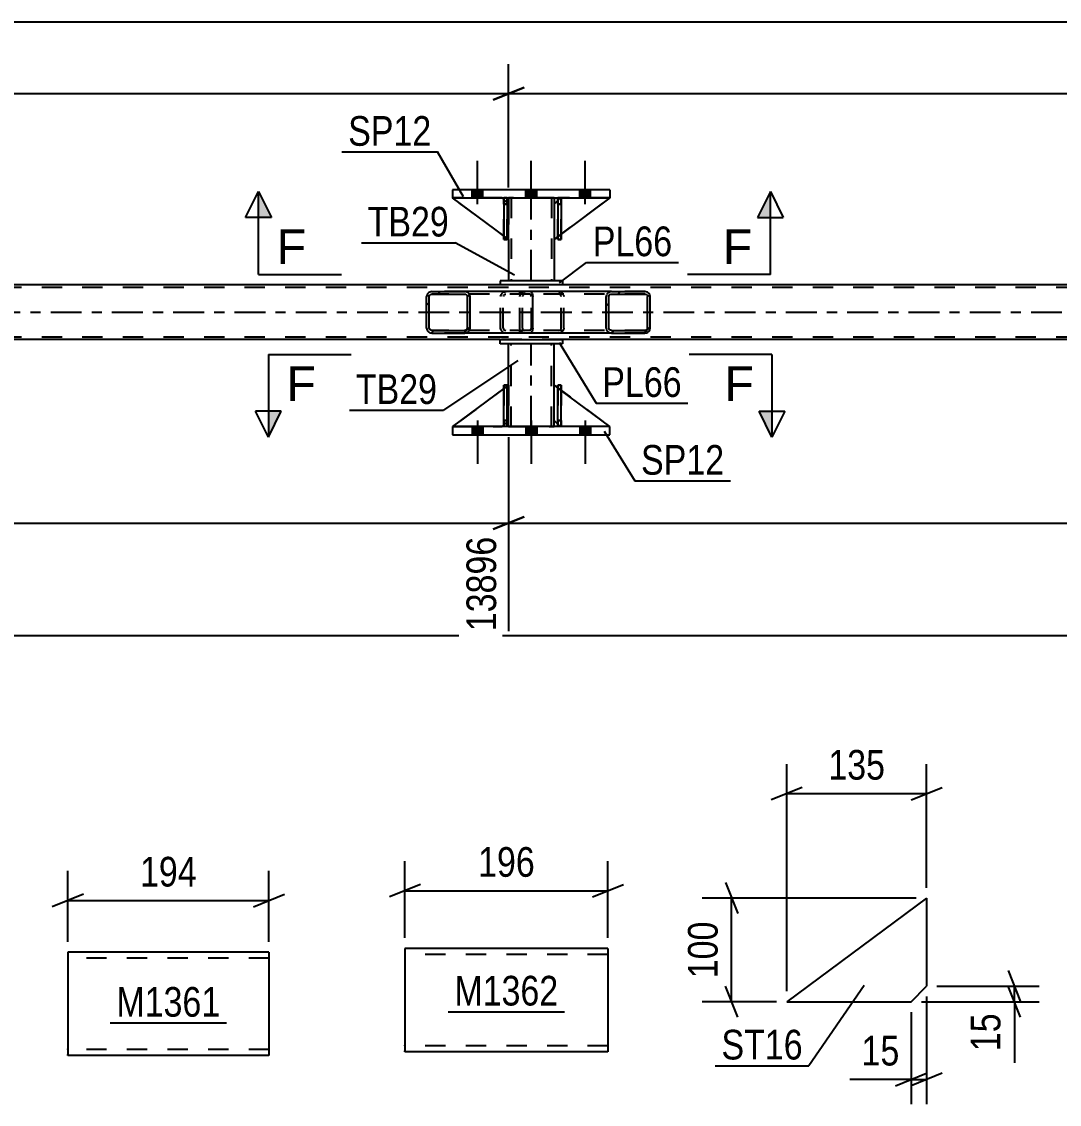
# Model space of a CAD drawing. Header units: millimetres. Extents: x 0 to 841, y 0 to 594.
# Drawn here: x 536.1 to 636.3, y 161.6 to 266.1 of the extents above; entities that cross this region are included whole.
import ezdxf

# ---------------------------------------------------------------- set-up
doc = ezdxf.new("R2010")
doc.units = ezdxf.units.MM
doc.linetypes.add('DXK_LINE_DOT2', pattern=[3.9198, 1.9599, -1.9599])
doc.linetypes.add('DXK_LINE_DOT3', pattern=[5.9187, 2.979, -0.9799, 0.9799, -0.9799])
doc.styles.add('Arial', font='ARIAL.TTF', dxfattribs={"height": 0.2})
doc.styles.add('Arial Narrow', font='ARIALN.TTF', dxfattribs={"height": 0.2})

# ---------------------------------------------------------------- blocks, each defined once
blk = doc.blocks.new('Part-247305129-4667 - 4580')
at = {"linetype": 'Continuous'}
h = blk.add_hatch(dxfattribs=at)
h.set_pattern_fill('', scale=0.7, style=0, pattern_type=0)
h.set_pattern_definition([(45, (579.3417, 239.732), (-1.57154, 1.57154), [])])
h.paths.add_polyline_path([(579.38, 239.55), (579.34, 239.73), (579.23, 239.89), (579.07, 239.99), (578.88, 240.03), (575.69, 240.03), (575.5, 239.99), (575.34, 239.89), (575.23, 239.73), (575.19, 239.55), (575.19, 236.51), (575.23, 236.32), (575.34, 236.17), (575.5, 236.06), (575.69, 236.03), (578.88, 236.03), (579.07, 236.06), (579.23, 236.17), (579.34, 236.32), (579.38, 236.51)])
h.paths.add_polyline_path([(579.11, 236.42), (579.05, 236.34), (578.97, 236.29), (578.88, 236.27), (575.69, 236.27), (575.6, 236.29), (575.52, 236.34), (575.46, 236.42), (575.44, 236.51), (575.44, 239.55), (575.46, 239.64), (575.52, 239.72), (575.6, 239.77), (575.69, 239.79), (578.88, 239.79), (578.97, 239.77), (579.05, 239.72), (579.11, 239.64), (579.13, 239.55), (579.13, 236.51)])
at = {"color": 2, "linetype": 'Continuous'}
for p, q in [((575.23, 239.73), (575.19, 239.55)), ((575.19, 236.51), (575.19, 239.55)), ((575.44, 239.55), (575.46, 239.64)), ((575.44, 236.51), (575.44, 239.55)), ((575.46, 239.64), (575.52, 239.72)), ((575.69, 240.03), (575.5, 239.99)), ((575.52, 239.72), (575.6, 239.77)), ((575.6, 239.77), (575.69, 239.79)), ((575.69, 240.03), (578.88, 240.03)), ((575.69, 239.79), (578.88, 239.79)), ((585.18, 240.03), (578.88, 240.03)), ((579.07, 239.99), (578.88, 240.03)), ((578.88, 239.79), (578.97, 239.77)), ((578.97, 239.77), (579.05, 239.72)), ((579.05, 239.72), (579.11, 239.64)), ((579.11, 239.64), (579.13, 239.55)), ((579.13, 236.51), (579.13, 239.55)), ((579.38, 239.55), (579.34, 239.73)), ((579.38, 236.51), (579.38, 239.55)), ((585.18, 240.03), (585.28, 239.99)), ((585.28, 239.99), (585.37, 239.89)), ((585.37, 239.89), (585.43, 239.73)), ((585.43, 239.73), (585.45, 239.55)), ((585.45, 236.51), (585.45, 239.55)), ((575.19, 236.51), (575.23, 236.32)), ((575.46, 236.42), (575.44, 236.51)), ((575.52, 236.34), (575.46, 236.42)), ((575.6, 236.29), (575.52, 236.34)), ((575.69, 236.27), (575.6, 236.29)), ((575.69, 236.27), (578.88, 236.27)), ((578.97, 236.29), (578.88, 236.27)), ((579.05, 236.34), (578.97, 236.29)), ((579.11, 236.42), (579.05, 236.34)), ((579.13, 236.51), (579.11, 236.42)), ((579.34, 236.32), (579.38, 236.51)), ((585.43, 236.32), (585.37, 236.17)), ((585.45, 236.51), (585.43, 236.32)), ((575.5, 236.06), (575.69, 236.03)), ((575.69, 236.03), (578.88, 236.03)), ((578.88, 236.03), (579.07, 236.06)), ((585.18, 236.03), (578.88, 236.03)), ((585.28, 236.06), (585.18, 236.03)), ((585.37, 236.17), (585.28, 236.06))]:
    blk.add_line(p, q, dxfattribs=at)
at = {"color": 7, "linetype": 'DXK_LINE_DOT2'}
for p, q in [((578.88, 240.03), (575.69, 240.03)), ((585.18, 239.79), (575.69, 239.79)), ((582.34, 239.55), (582.38, 239.73)), ((582.34, 236.51), (582.34, 239.55)), ((582.61, 239.64), (582.59, 239.55)), ((582.59, 236.51), (582.59, 239.55)), ((582.67, 239.72), (582.61, 239.64)), ((582.65, 239.99), (582.84, 240.03)), ((582.67, 239.72), (582.69, 239.73)), ((582.69, 239.73), (582.75, 239.77)), ((582.75, 239.77), (582.84, 239.79)), ((584.19, 239.79), (584.19, 240.03)), ((585.23, 239.77), (585.18, 239.79)), ((585.27, 239.72), (585.23, 239.77)), ((585.3, 239.64), (585.27, 239.72)), ((585.31, 239.55), (585.3, 239.64)), ((585.31, 236.51), (585.31, 239.55)), ((585.18, 236.27), (575.69, 236.27)), ((582.38, 236.32), (582.34, 236.51)), ((582.59, 236.51), (582.61, 236.42)), ((582.61, 236.42), (582.67, 236.34)), ((582.67, 236.34), (582.75, 236.29)), ((582.75, 236.29), (582.84, 236.27)), ((584.19, 236.03), (584.19, 236.27)), ((585.18, 236.27), (585.23, 236.29)), ((585.23, 236.29), (585.27, 236.34)), ((585.27, 236.34), (585.3, 236.42)), ((585.3, 236.42), (585.31, 236.51)), ((578.88, 236.03), (575.69, 236.03)), ((582.84, 236.03), (582.65, 236.06))]:
    blk.add_line(p, q, dxfattribs=at)
at = {"color": 2, "linetype": 'Continuous'}
for centre, start, end in [((575.68, 239.53), 111.1941, 156.1506), ((578.89, 239.53), 23.8494, 68.8059), ((575.68, 236.52), 203.8494, 248.8059), ((578.89, 236.52), 291.1941, 336.1506)]:
    blk.add_arc(centre, 0.492, start, end, dxfattribs=at)
at = {"color": 7, "linetype": 'DXK_LINE_DOT2'}
for centre, start, end in [((582.83, 239.53), 111.1941, 156.1506), ((582.83, 236.52), 203.8494, 248.8059)]:
    blk.add_arc(centre, 0.492, start, end, dxfattribs=at)
blk = doc.blocks.new('Part-247305129-4668 - 4580')
at = {"linetype": 'Continuous'}
h = blk.add_hatch(dxfattribs=at)
h.set_pattern_fill('', scale=0.7, style=0, pattern_type=0)
h.set_pattern_definition([(45, (596.7524, 239.732), (-1.57154, 1.57154), [])])
h.paths.add_polyline_path([(596.79, 239.55), (596.75, 239.73), (596.64, 239.89), (596.48, 239.99), (596.28, 240.03), (593.05, 240.03), (592.85, 239.99), (592.68, 239.89), (592.57, 239.73), (592.53, 239.55), (592.53, 236.51), (592.57, 236.32), (592.68, 236.17), (592.85, 236.06), (593.05, 236.03), (596.28, 236.03), (596.48, 236.06), (596.64, 236.17), (596.75, 236.32), (596.79, 236.51)])
h.paths.add_polyline_path([(596.52, 236.42), (596.46, 236.34), (596.38, 236.29), (596.28, 236.27), (593.05, 236.27), (592.95, 236.29), (592.86, 236.34), (592.81, 236.42), (592.79, 236.51), (592.79, 239.55), (592.81, 239.64), (592.86, 239.72), (592.95, 239.77), (593.05, 239.79), (596.28, 239.79), (596.38, 239.77), (596.46, 239.72), (596.52, 239.64), (596.54, 239.55), (596.54, 236.51)])
at = {"color": 7, "linetype": 'DXK_LINE_DOT2'}
for p, q in [((584.19, 239.55), (584.22, 239.73)), ((584.19, 236.51), (584.19, 239.55)), ((584.46, 239.64), (584.44, 239.55)), ((584.44, 236.51), (584.44, 239.55)), ((584.52, 239.72), (584.46, 239.64)), ((584.5, 239.99), (584.7, 240.03)), ((584.6, 239.77), (584.52, 239.72)), ((584.7, 239.79), (584.6, 239.77)), ((585.18, 240.03), (584.7, 240.03)), ((596.28, 239.79), (584.7, 239.79)), ((587.93, 240.03), (588.13, 239.99)), ((588.03, 239.77), (587.93, 239.79)), ((588.11, 239.72), (588.03, 239.77)), ((588.17, 239.64), (588.11, 239.72)), ((588.19, 239.55), (588.17, 239.64)), ((588.19, 236.51), (588.19, 239.55)), ((588.4, 239.73), (588.44, 239.55)), ((588.44, 236.51), (588.44, 239.55)), ((596.28, 240.03), (593.05, 240.03)), ((584.22, 236.32), (584.19, 236.51)), ((584.44, 236.51), (584.46, 236.42)), ((584.46, 236.42), (584.52, 236.34)), ((584.52, 236.34), (584.6, 236.29)), ((584.6, 236.29), (584.7, 236.27)), ((596.28, 236.27), (584.7, 236.27)), ((587.93, 236.27), (588.03, 236.29)), ((588.03, 236.29), (588.11, 236.34)), ((588.11, 236.34), (588.17, 236.42)), ((588.17, 236.42), (588.19, 236.51)), ((588.44, 236.51), (588.4, 236.32)), ((584.7, 236.03), (584.5, 236.06)), ((585.18, 236.03), (584.7, 236.03)), ((588.13, 236.06), (587.93, 236.03)), ((596.28, 236.03), (593.05, 236.03))]:
    blk.add_line(p, q, dxfattribs=at)
at = {"color": 2, "linetype": 'Continuous'}
for p, q in [((593.05, 240.03), (585.18, 240.03)), ((592.57, 239.73), (592.53, 239.55)), ((592.53, 236.51), (592.53, 239.55)), ((592.79, 239.55), (592.81, 239.64)), ((592.79, 236.51), (592.79, 239.55)), ((592.81, 239.64), (592.86, 239.72)), ((593.05, 240.03), (592.85, 239.99)), ((592.86, 239.72), (592.95, 239.77)), ((592.95, 239.77), (593.05, 239.79)), ((593.05, 240.03), (596.28, 240.03)), ((593.05, 239.79), (596.28, 239.79)), ((596.48, 239.99), (596.28, 240.03)), ((596.28, 239.79), (596.38, 239.77)), ((596.38, 239.77), (596.46, 239.72)), ((596.46, 239.72), (596.52, 239.64)), ((596.52, 239.64), (596.54, 239.55)), ((596.54, 236.51), (596.54, 239.55)), ((596.79, 239.55), (596.75, 239.73)), ((596.79, 236.51), (596.79, 239.55)), ((592.53, 236.51), (592.57, 236.32)), ((592.81, 236.42), (592.79, 236.51)), ((592.86, 236.34), (592.81, 236.42)), ((592.95, 236.29), (592.86, 236.34)), ((593.05, 236.27), (592.95, 236.29)), ((593.05, 236.27), (596.28, 236.27)), ((596.38, 236.29), (596.28, 236.27)), ((596.46, 236.34), (596.38, 236.29)), ((596.52, 236.42), (596.46, 236.34)), ((596.54, 236.51), (596.52, 236.42)), ((596.75, 236.32), (596.79, 236.51)), ((593.05, 236.03), (585.18, 236.03)), ((592.85, 236.06), (593.05, 236.03)), ((593.05, 236.03), (596.28, 236.03)), ((596.28, 236.03), (596.48, 236.06))]:
    blk.add_line(p, q, dxfattribs=at)
at = {"color": 7, "linetype": 'DXK_LINE_DOT2'}
for centre, start, end in [((584.68, 239.53), 110.7583, 155.68), ((587.95, 239.53), 24.32, 69.2417), ((584.68, 236.53), 204.32, 249.2417), ((587.95, 236.53), 290.7583, 335.68)]:
    blk.add_arc(centre, 0.496, start, end, dxfattribs=at)
at = {"color": 2, "linetype": 'Continuous'}
for centre, start, end in [((593.03, 239.53), 110.7583, 155.68), ((596.3, 239.53), 24.32, 69.2417), ((593.03, 236.53), 204.32, 249.2417), ((596.3, 236.53), 290.7583, 335.68)]:
    blk.add_arc(centre, 0.496, start, end, dxfattribs=at)
blk = doc.blocks.new('Part-247305129-4730 - 4580')
at = {"color": 7, "linetype": 'DXK_LINE_DOT2'}
for p, q in [((583.1, 230.99), (577.7, 226.99)), ((583.1, 227.59), (583.1, 230.99)), ((583.1, 230.99), (583.1, 227.59)), ((577.7, 226.99), (582.5, 226.99)), ((582.5, 226.99), (583.1, 227.59)), ((583.1, 227.59), (582.5, 226.99)), ((583.1, 227.59), (583.1, 227.59))]:
    blk.add_line(p, q, dxfattribs=at)
blk = doc.blocks.new('Part-247305129-4731 - 4580')
at = {"color": 2, "linetype": 'Continuous'}
for p, q in [((587.85, 226.99), (587.85, 230.99)), ((587.85, 230.99), (588.17, 230.99)), ((588.17, 226.99), (588.17, 230.99)), ((587.85, 226.99), (587.85, 226.99)), ((588.17, 226.99), (587.85, 226.99))]:
    blk.add_line(p, q, dxfattribs=at)
at = {"color": 7, "linetype": 'DXK_LINE_DOT2'}
for p, q in [((587.85, 230.99), (587.85, 227.59)), ((588.17, 227.59), (588.17, 230.99)), ((587.85, 227.59), (587.85, 226.99)), ((587.85, 227.59), (588.17, 227.59)), ((588.17, 226.99), (588.17, 227.59)), ((588.17, 226.99), (588.17, 226.99))]:
    blk.add_line(p, q, dxfattribs=at)
blk = doc.blocks.new('Part-247305129-4732 - 4580')
at = {"color": 2, "linetype": 'Continuous'}
for p, q in [((582.65, 226.99), (582.66, 230.99)), ((582.66, 230.99), (582.98, 230.99)), ((582.97, 226.99), (582.98, 230.99)), ((582.66, 226.99), (582.65, 226.99)), ((582.98, 226.99), (582.65, 226.99))]:
    blk.add_line(p, q, dxfattribs=at)
at = {"color": 7, "linetype": 'DXK_LINE_DOT2'}
for p, q in [((582.66, 230.99), (582.66, 227.59)), ((582.98, 227.59), (582.98, 230.99)), ((582.66, 227.59), (582.66, 226.99)), ((582.66, 227.59), (582.98, 227.59)), ((582.97, 226.99), (582.98, 226.99)), ((582.98, 226.99), (582.98, 227.59))]:
    blk.add_line(p, q, dxfattribs=at)
blk = doc.blocks.new('Part-247305129-4733 - 4580')
at = {"color": 7, "linetype": 'DXK_LINE_DOT2'}
for p, q in [((588.17, 230.99), (587.85, 230.99)), ((587.85, 227.59), (587.85, 230.99)), ((587.85, 226.99), (587.85, 230.99)), ((588.17, 230.99), (588.17, 227.59)), ((588.17, 226.99), (588.17, 230.99)), ((588.17, 227.59), (587.85, 227.59)), ((587.85, 226.99), (587.85, 227.59)), ((588.17, 226.99), (587.85, 226.99)), ((588.17, 227.59), (588.17, 226.99)), ((588.17, 226.99), (588.17, 226.99))]:
    blk.add_line(p, q, dxfattribs=at)
blk = doc.blocks.new('Part-247305129-4734 - 4580')
at = {"color": 7, "linetype": 'DXK_LINE_DOT2'}
for p, q in [((582.97, 230.99), (582.65, 230.99)), ((582.65, 227.59), (582.65, 230.99)), ((582.65, 226.99), (582.65, 230.99)), ((582.97, 230.99), (582.97, 227.59)), ((582.97, 226.99), (582.97, 230.99)), ((582.97, 227.59), (582.65, 227.59)), ((582.65, 226.99), (582.65, 227.59)), ((582.97, 226.99), (582.65, 226.99)), ((582.97, 227.59), (582.97, 226.99)), ((582.97, 226.99), (582.97, 226.99))]:
    blk.add_line(p, q, dxfattribs=at)
blk = doc.blocks.new('Part-247305129-4737 - 4580')
at = {"color": 2, "linetype": 'Continuous'}
for p, q in [((587.85, 248.82), (587.5, 248.47)), ((592.9, 249.07), (588.17, 245.57)), ((587.5, 248.47), (587.5, 245.07)), ((587.85, 245.33), (587.5, 245.07))]:
    blk.add_line(p, q, dxfattribs=at)
at = {"color": 7, "linetype": 'DXK_LINE_DOT2'}
for p, q in [((588.1, 249.07), (587.85, 248.82)), ((592.9, 249.07), (588.1, 249.07)), ((588.17, 245.57), (587.85, 245.33))]:
    blk.add_line(p, q, dxfattribs=at)
blk = doc.blocks.new('Part-247305129-4738 - 4580')
at = {"color": 2, "linetype": 'Continuous'}
for p, q in [((582.3, 240.67), (332.89, 240.67)), ((723.6, 240.67), (588.3, 240.67)), ((582.3, 235.39), (332.89, 235.39)), ((723.6, 235.39), (588.3, 235.39))]:
    blk.add_line(p, q, dxfattribs=at)
at = {"color": 7, "linetype": 'DXK_LINE_DOT2'}
for p, q in [((588.3, 240.67), (582.3, 240.67)), ((728.12, 240.43), (65.38, 240.43)), ((728.12, 235.63), (65.38, 235.63)), ((588.3, 235.39), (582.3, 235.39))]:
    blk.add_line(p, q, dxfattribs=at)
at = {"color": 7, "linetype": 'DXK_LINE_DOT3'}
blk.add_line((65.38, 238.03), (727.78, 238.03), dxfattribs=at)
blk = doc.blocks.new('Part-247305129-4740 - 4580')
at = {"color": 7, "linetype": 'DXK_LINE_DOT2'}
for p, q in [((582.65, 248.47), (582.65, 249.07)), ((582.65, 249.07), (582.65, 249.07)), ((582.65, 249.07), (582.65, 245.07)), ((582.97, 249.07), (582.65, 249.07)), ((582.97, 248.47), (582.97, 249.07)), ((582.97, 245.07), (582.97, 249.07)), ((582.65, 245.07), (582.65, 248.47)), ((582.65, 248.47), (582.97, 248.47)), ((582.97, 248.47), (582.97, 245.07)), ((582.65, 245.07), (582.97, 245.07))]:
    blk.add_line(p, q, dxfattribs=at)
blk = doc.blocks.new('Part-247305129-4745 - 4580')
at = {"color": 2, "linetype": 'Continuous'}
for p, q in [((583.1, 230.99), (583.1, 234.99)), ((587.5, 230.99), (587.5, 234.99)), ((583.1, 226.99), (583.1, 227.59)), ((587.5, 226.99), (587.5, 227.59))]:
    blk.add_line(p, q, dxfattribs=at)
at = {"color": 7, "linetype": 'DXK_LINE_DOT2'}
for p, q in [((587.5, 234.99), (583.1, 234.99)), ((583.34, 226.99), (583.34, 234.99)), ((587.26, 226.99), (587.26, 234.99)), ((583.1, 227.59), (583.1, 230.99)), ((587.5, 227.59), (587.5, 230.99)), ((583.1, 226.99), (587.5, 226.99))]:
    blk.add_line(p, q, dxfattribs=at)
at = {"color": 7, "linetype": 'DXK_LINE_DOT3'}
blk.add_line((585.3, 226.99), (585.3, 234.99), dxfattribs=at)
blk = doc.blocks.new('Part-247305129-4750 - 4580')
at = {"color": 2, "linetype": 'Continuous'}
for p, q in [((582.3, 235.39), (588.3, 235.39)), ((582.3, 234.99), (582.3, 235.39)), ((588.3, 235.39), (588.3, 234.99)), ((588.3, 234.99), (582.3, 234.99))]:
    blk.add_line(p, q, dxfattribs=at)
blk = doc.blocks.new('Part-247305129-4755 - 4580')
at = {"color": 2, "linetype": 'Continuous'}
for p, q in [((588.3, 241.07), (582.3, 241.07)), ((582.3, 241.07), (582.3, 240.67)), ((588.3, 240.67), (582.3, 240.67)), ((588.3, 241.07), (588.3, 240.67))]:
    blk.add_line(p, q, dxfattribs=at)
blk = doc.blocks.new('Part-247305129-4760 - 4580')
at = {"color": 2, "linetype": 'Continuous'}
for p, q in [((583.1, 249.07), (583.1, 248.47)), ((587.5, 249.07), (587.5, 248.47)), ((583.1, 245.07), (583.1, 241.07)), ((587.5, 245.07), (587.5, 241.07))]:
    blk.add_line(p, q, dxfattribs=at)
at = {"color": 7, "linetype": 'DXK_LINE_DOT2'}
for p, q in [((587.5, 249.07), (583.1, 249.07)), ((583.34, 249.07), (583.34, 241.07)), ((587.26, 249.07), (587.26, 241.07)), ((583.1, 248.47), (583.1, 245.07)), ((587.5, 248.47), (587.5, 245.07)), ((587.5, 241.07), (583.1, 241.07))]:
    blk.add_line(p, q, dxfattribs=at)
at = {"color": 7, "linetype": 'DXK_LINE_DOT3'}
blk.add_line((585.3, 241.07), (585.3, 249.07), dxfattribs=at)
blk = doc.blocks.new('Part-247305129-4768 - 4580')
at = {"color": 7, "linetype": 'DXK_LINE_DOT2'}
for p, q in [((588.1, 249.07), (587.5, 248.47)), ((587.5, 245.07), (592.9, 249.07)), ((592.9, 249.07), (588.1, 249.07)), ((587.5, 248.47), (587.5, 245.07))]:
    blk.add_line(p, q, dxfattribs=at)
blk = doc.blocks.new('Part-247305129-4771 - 4580')
at = {"color": 2, "linetype": 'Continuous'}
for p, q in [((582.66, 245.4), (577.7, 249.07)), ((582.65, 248.91), (582.5, 249.07)), ((583.1, 248.47), (582.97, 248.59)), ((583.1, 248.47), (583.1, 248.47)), ((583.1, 245.07), (583.1, 248.47)), ((582.98, 245.16), (583.1, 245.07)), ((583.1, 245.07), (583.1, 245.07))]:
    blk.add_line(p, q, dxfattribs=at)
at = {"color": 7, "linetype": 'DXK_LINE_DOT2'}
for p, q in [((582.5, 249.07), (577.7, 249.07)), ((582.5, 249.07), (583.1, 248.47)), ((582.97, 248.59), (582.65, 248.91)), ((583.1, 248.47), (583.1, 245.07)), ((582.98, 245.16), (582.66, 245.4))]:
    blk.add_line(p, q, dxfattribs=at)
blk = doc.blocks.new('Part-247305129-4774 - 4580')
at = {"color": 7, "linetype": 'DXK_LINE_DOT2'}
for p, q in [((583.1, 245.07), (577.7, 249.07)), ((577.7, 249.07), (582.5, 249.07)), ((582.5, 249.07), (583.1, 248.47)), ((583.1, 248.47), (582.5, 249.07)), ((583.1, 248.47), (583.1, 245.07)), ((583.1, 248.47), (583.1, 248.47)), ((583.1, 248.47), (583.1, 245.07))]:
    blk.add_line(p, q, dxfattribs=at)
blk = doc.blocks.new('Part-247305129-4775 - 4580')
at = {"color": 2, "linetype": 'Continuous'}
for p, q in [((588.17, 249.07), (587.85, 249.07)), ((587.85, 249.07), (587.85, 245.07)), ((588.17, 249.07), (588.17, 249.07)), ((588.17, 249.07), (588.17, 245.07)), ((588.17, 245.07), (587.85, 245.07))]:
    blk.add_line(p, q, dxfattribs=at)
at = {"color": 7, "linetype": 'DXK_LINE_DOT2'}
for p, q in [((587.85, 248.47), (587.85, 249.07)), ((588.17, 248.47), (588.17, 249.07)), ((588.17, 249.07), (588.17, 249.07)), ((588.17, 248.47), (587.85, 248.47)), ((587.85, 248.47), (587.85, 245.07)), ((588.17, 245.07), (588.17, 248.47))]:
    blk.add_line(p, q, dxfattribs=at)
blk = doc.blocks.new('Part-247305129-4776 - 4580')
at = {"color": 2, "linetype": 'Continuous'}
for p, q in [((582.97, 249.07), (582.65, 249.07)), ((582.65, 249.07), (582.66, 245.07)), ((582.98, 249.07), (582.97, 249.07)), ((582.97, 249.07), (582.98, 245.07)), ((582.98, 245.07), (582.66, 245.07))]:
    blk.add_line(p, q, dxfattribs=at)
at = {"color": 7, "linetype": 'DXK_LINE_DOT2'}
for p, q in [((582.66, 248.47), (582.66, 249.07)), ((582.98, 249.07), (582.97, 249.07)), ((582.98, 248.47), (582.98, 249.07)), ((582.98, 248.47), (582.66, 248.47)), ((582.66, 248.47), (582.66, 245.07)), ((582.98, 245.07), (582.98, 248.47))]:
    blk.add_line(p, q, dxfattribs=at)
blk = doc.blocks.new('Part-247305129-4777 - 4580')
at = {"color": 7, "linetype": 'DXK_LINE_DOT2'}
for p, q in [((587.85, 248.47), (587.85, 249.07)), ((587.85, 249.07), (587.85, 249.07)), ((587.85, 249.07), (587.85, 245.07)), ((588.17, 249.07), (587.85, 249.07)), ((588.17, 248.47), (588.17, 249.07)), ((588.17, 245.07), (588.17, 249.07)), ((587.85, 245.07), (587.85, 248.47)), ((587.85, 248.47), (588.17, 248.47)), ((588.17, 248.47), (588.17, 245.07)), ((587.85, 245.07), (588.17, 245.07))]:
    blk.add_line(p, q, dxfattribs=at)
blk = doc.blocks.new('Part-247305129-4783 - 4580')
at = {"color": 2, "linetype": 'Continuous'}
for p, q in [((592.9, 249.87), (577.7, 249.87)), ((577.7, 249.87), (577.7, 249.07)), ((592.9, 249.87), (592.9, 249.07)), ((577.7, 249.07), (592.9, 249.07))]:
    blk.add_line(p, q, dxfattribs=at)
blk = doc.blocks.new('Part-247305129-4788 - 4580')
at = {"color": 2, "linetype": 'Continuous'}
for p, q in [((592.9, 226.99), (577.7, 226.99)), ((577.7, 226.99), (577.7, 226.19)), ((592.9, 226.19), (592.9, 226.99)), ((577.7, 226.19), (592.9, 226.19))]:
    blk.add_line(p, q, dxfattribs=at)
blk = doc.blocks.new('Part-247305129-4791 - 4580')
at = {"color": 2, "linetype": 'Continuous'}
for p, q in [((587.5, 227.59), (587.5, 230.99)), ((587.85, 230.73), (587.5, 230.99)), ((592.9, 226.99), (588.17, 230.49)), ((587.85, 227.23), (587.5, 227.59))]:
    blk.add_line(p, q, dxfattribs=at)
at = {"color": 7, "linetype": 'DXK_LINE_DOT2'}
for p, q in [((588.17, 230.49), (587.85, 230.73)), ((588.1, 226.99), (587.85, 227.23)), ((592.9, 226.99), (588.1, 226.99)), ((592.9, 226.99), (592.9, 226.99)), ((592.9, 226.99), (592.9, 226.99))]:
    blk.add_line(p, q, dxfattribs=at)
blk = doc.blocks.new('Part-247305129-4794 - 4580')
at = {"color": 7, "linetype": 'DXK_LINE_DOT2'}
for p, q in [((587.5, 227.59), (587.5, 230.99)), ((587.5, 230.99), (592.9, 226.99)), ((588.1, 226.99), (587.5, 227.59)), ((592.9, 226.99), (588.1, 226.99))]:
    blk.add_line(p, q, dxfattribs=at)
blk = doc.blocks.new('Part-247305129-4797 - 4580')
at = {"color": 2, "linetype": 'Continuous'}
for p, q in [((582.66, 230.66), (577.7, 226.99)), ((583.1, 230.99), (582.98, 230.89)), ((583.1, 227.59), (583.1, 230.99)), ((582.65, 227.14), (582.5, 226.99)), ((583.1, 227.59), (582.97, 227.46)), ((583.1, 227.59), (583.1, 227.59))]:
    blk.add_line(p, q, dxfattribs=at)
at = {"color": 7, "linetype": 'DXK_LINE_DOT2'}
for p, q in [((582.98, 230.89), (582.66, 230.66)), ((583.1, 227.59), (583.1, 230.99)), ((577.7, 226.99), (582.5, 226.99)), ((583.1, 227.59), (582.5, 226.99)), ((582.97, 227.46), (582.65, 227.14))]:
    blk.add_line(p, q, dxfattribs=at)
blk = doc.blocks.new('Bolt-247305129-4836 - 4580')
at = {"linetype": 'Continuous'}
for points in [[(579.58, 249.07), (580.62, 249.07), (580.62, 249.87), (579.58, 249.87)], [(579.58, 249.07), (580.62, 249.07), (580.62, 249.87), (579.58, 249.87)], [(579.58, 249.07), (580.62, 249.07), (580.62, 249.87), (579.58, 249.87)], [(584.78, 249.07), (585.82, 249.07), (585.82, 249.87), (584.78, 249.87)], [(584.78, 249.07), (585.82, 249.07), (585.82, 249.87), (584.78, 249.87)], [(589.98, 249.07), (591.02, 249.07), (591.02, 249.87), (589.98, 249.87)], [(589.98, 249.07), (591.02, 249.07), (591.02, 249.87), (589.98, 249.87)], [(589.98, 249.07), (591.02, 249.07), (591.02, 249.87), (589.98, 249.87)]]:
    blk.add_hatch(color=1, dxfattribs=at).paths.add_polyline_path(points)
at = {"color": 1, "linetype": 'Continuous'}
for p, q in [((580.1, 248.47), (580.1, 252.67)), ((580.1, 248.47), (580.1, 252.67)), ((580.1, 248.47), (580.1, 252.67)), ((585.3, 248.47), (585.3, 252.67)), ((585.3, 248.47), (585.3, 252.67)), ((590.5, 248.47), (590.5, 252.67)), ((590.5, 248.47), (590.5, 252.67)), ((590.5, 248.47), (590.5, 252.67)), ((579.58, 249.07), (579.58, 249.87)), ((579.58, 249.07), (579.58, 249.87)), ((579.58, 249.07), (579.58, 249.87)), ((580.62, 249.07), (580.62, 249.87)), ((580.62, 249.07), (580.62, 249.87)), ((580.62, 249.07), (580.62, 249.87)), ((584.78, 249.07), (584.78, 249.87)), ((584.78, 249.07), (584.78, 249.87)), ((585.82, 249.07), (585.82, 249.87)), ((585.82, 249.07), (585.82, 249.87)), ((589.98, 249.07), (589.98, 249.87)), ((589.98, 249.07), (589.98, 249.87)), ((589.98, 249.07), (589.98, 249.87)), ((591.02, 249.07), (591.02, 249.87)), ((591.02, 249.07), (591.02, 249.87)), ((591.02, 249.07), (591.02, 249.87))]:
    blk.add_line(p, q, dxfattribs=at)
blk = doc.blocks.new('Bolt-247305129-4837 - 4580')
at = {"linetype": 'Continuous'}
for points in [[(580.62, 226.99), (579.58, 226.99), (579.58, 226.19), (580.62, 226.19)], [(580.62, 226.99), (579.58, 226.99), (579.58, 226.19), (580.62, 226.19)], [(580.62, 226.99), (579.58, 226.99), (579.58, 226.19), (580.62, 226.19)], [(585.82, 226.99), (584.78, 226.99), (584.78, 226.19), (585.82, 226.19)], [(585.82, 226.99), (584.78, 226.99), (584.78, 226.19), (585.82, 226.19)], [(591.02, 226.99), (589.98, 226.99), (589.98, 226.19), (591.02, 226.19)], [(591.02, 226.99), (589.98, 226.99), (589.98, 226.19), (591.02, 226.19)], [(591.02, 226.99), (589.98, 226.99), (589.98, 226.19), (591.02, 226.19)]]:
    blk.add_hatch(color=1, dxfattribs=at).paths.add_polyline_path(points)
at = {"color": 1, "linetype": 'Continuous'}
for p, q in [((579.58, 226.99), (579.58, 226.19)), ((579.58, 226.99), (579.58, 226.19)), ((579.58, 226.99), (579.58, 226.19)), ((580.1, 227.59), (580.1, 223.39)), ((580.1, 227.59), (580.1, 223.39)), ((580.1, 227.59), (580.1, 223.39)), ((580.62, 226.99), (580.62, 226.19)), ((580.62, 226.99), (580.62, 226.19)), ((580.62, 226.99), (580.62, 226.19)), ((584.78, 226.99), (584.78, 226.19)), ((584.78, 226.99), (584.78, 226.19)), ((585.3, 227.59), (585.3, 223.39)), ((585.3, 227.59), (585.3, 223.39)), ((585.82, 226.99), (585.82, 226.19)), ((585.82, 226.99), (585.82, 226.19)), ((589.98, 226.99), (589.98, 226.19)), ((589.98, 226.99), (589.98, 226.19)), ((589.98, 226.99), (589.98, 226.19)), ((590.5, 227.59), (590.5, 223.39)), ((590.5, 227.59), (590.5, 223.39)), ((590.5, 227.59), (590.5, 223.39)), ((591.02, 226.99), (591.02, 226.19)), ((591.02, 226.99), (591.02, 226.19)), ((591.02, 226.99), (591.02, 226.19))]:
    blk.add_line(p, q, dxfattribs=at)
blk = doc.blocks.new('Part-247305129-6009 - 6003')
at = {"color": 2, "linetype": 'Continuous'}
for p, q in [((623.48, 181.47), (609.98, 171.47)), ((623.48, 181.47), (623.48, 172.97)), ((621.98, 171.47), (623.48, 172.97)), ((609.98, 171.47), (621.98, 171.47))]:
    blk.add_line(p, q, dxfattribs=at)
blk = doc.blocks.new('Part-247305129-38094 - 38093')
at = {"color": 2, "linetype": 'Continuous'}
for p, q in [((559.96, 176.26), (540.53, 176.26)), ((540.53, 176.26), (540.53, 166.36)), ((559.96, 176.26), (559.96, 166.26)), ((540.53, 166.26), (540.53, 166.36)), ((559.96, 166.26), (540.53, 166.26))]:
    blk.add_line(p, q, dxfattribs=at)
at = {"color": 7, "linetype": 'DXK_LINE_DOT2'}
for p, q in [((559.96, 175.66), (540.53, 175.66)), ((540.53, 166.86), (540.53, 166.91)), ((559.96, 166.86), (540.53, 166.86)), ((559.96, 166.86), (559.96, 166.91))]:
    blk.add_line(p, q, dxfattribs=at)
blk = doc.blocks.new('Part-247305129-38110 - 38109')
at = {"color": 2, "linetype": 'Continuous'}
for p, q in [((592.7, 176.62), (573.09, 176.62)), ((573.09, 176.62), (573.09, 166.72)), ((592.7, 176.62), (592.7, 166.62)), ((573.09, 166.62), (573.09, 166.72)), ((592.7, 166.62), (573.09, 166.62))]:
    blk.add_line(p, q, dxfattribs=at)
at = {"color": 7, "linetype": 'DXK_LINE_DOT2'}
for p, q in [((592.7, 176.02), (573.09, 176.02)), ((592.7, 176.53), (592.7, 176.62)), ((573.09, 167.22), (573.09, 167.27)), ((592.7, 167.22), (592.7, 167.27)), ((592.7, 167.22), (573.09, 167.22))]:
    blk.add_line(p, q, dxfattribs=at)
blk = doc.blocks.new('StraightDimension-247305129-4885 - 4580')
at = {"color": 7, "linetype": 'Continuous'}
blk.add_line((56.12, 206.82), (729.42, 206.82), dxfattribs=at)
blk = doc.blocks.new('StraightDimension-247305129-4895 - 4580')
at = {"color": 7, "linetype": 'Continuous'}
blk.add_line((56.12, 266.09), (728.79, 266.09), dxfattribs=at)
blk = doc.blocks.new('StraightDimension-247305129-19679 - 4580')
at = {"color": 7, "linetype": 'Continuous'}
for p, q in [((728.2, 234.73), (728.2, 207.24)), ((583.1, 225.99), (583.1, 207.24)), ((584.6, 218.28), (581.6, 217.08)), ((583.1, 217.68), (728.2, 217.68)), ((726.7, 217.08), (729.7, 218.28))]:
    blk.add_line(p, q, dxfattribs=at)
at = {"color": 0}
blk.add_wipeout([(659.91, 218.43), (659.91, 222.63), (651.39, 222.63), (651.39, 218.43)], dxfattribs=at)
at = {"color": 3, "style": 'Arial Narrow'}
blk.add_text('3627', height=2.863, dxfattribs=at).set_placement((651.99, 219.03))
at = {"color": 0, "linetype": 'Continuous'}
blk.add_wipeout([(727.6, 216.98), (723.4, 216.98), (723.4, 206.64), (727.6, 206.64)], dxfattribs=at)
at = {"color": 3, "linetype": 'Continuous', "style": 'Arial Narrow'}
blk.add_text('17523', height=2.863, rotation=90.0002, dxfattribs=at).set_placement((727, 207.24))
blk = doc.blocks.new('StraightDimension-247305129-19680 - 4580')
at = {"color": 7, "linetype": 'Continuous'}
for p, q in [((583.1, 225.99), (583.1, 207.24)), ((327.69, 217.68), (583.1, 217.68)), ((581.6, 217.08), (584.6, 218.28))]:
    blk.add_line(p, q, dxfattribs=at)
at = {"color": 0, "linetype": 'Continuous'}
blk.add_wipeout([(582.5, 216.98), (578.3, 216.98), (578.3, 206.64), (582.5, 206.64)], dxfattribs=at)
at = {"color": 3, "linetype": 'Continuous', "style": 'Arial Narrow'}
blk.add_text('13896', height=2.863, rotation=90.0002, dxfattribs=at).set_placement((581.9, 207.24))
blk = doc.blocks.new('StraightDimension-247305129-19704 - 4580')
at = {"color": 7, "linetype": 'Continuous'}
for p, q in [((583.1, 250.07), (583.1, 262)), ((728.2, 240.64), (728.2, 262)), ((584.6, 259.75), (581.6, 258.55)), ((726.7, 258.55), (729.7, 259.75)), ((583.1, 259.15), (728.2, 259.15))]:
    blk.add_line(p, q, dxfattribs=at)
at = {"color": 0}
blk.add_wipeout([(659.9, 259.9), (659.9, 264.1), (651.39, 264.1), (651.39, 259.9)], dxfattribs=at)
at = {"color": 3, "style": 'Arial Narrow'}
blk.add_text('3627', height=2.863, dxfattribs=at).set_placement((651.99, 260.5))
blk = doc.blocks.new('StraightDimension-247305129-19705 - 4580')
at = {"color": 7, "linetype": 'Continuous'}
for p, q in [((583.1, 250.07), (583.1, 262)), ((581.6, 258.55), (584.6, 259.75)), ((327.69, 259.15), (583.1, 259.15))]:
    blk.add_line(p, q, dxfattribs=at)
blk = doc.blocks.new('StraightDimension-247305129-6011 - 6003')
at = {"color": 7, "linetype": 'Continuous'}
for p, q in [((631.36, 174.47), (632.56, 171.47)), ((624.48, 172.97), (634.36, 172.97)), ((632.56, 169.97), (631.36, 172.97)), ((631.96, 171.47), (631.96, 172.97)), ((622.98, 171.47), (634.36, 171.47)), ((631.96, 171.47), (631.96, 165.57)), ((631.96, 171.47), (631.96, 165.57))]:
    blk.add_line(p, q, dxfattribs=at)
at = {"color": 0}
blk.add_wipeout([(631.21, 170.95), (627.01, 170.95), (627.01, 166.09), (631.21, 166.09)], dxfattribs=at)
at = {"color": 3, "style": 'Arial Narrow'}
blk.add_text('15', height=2.863, rotation=90.0002, dxfattribs=at).set_placement((630.61, 166.69))
blk = doc.blocks.new('StraightDimension-247305129-6046 - 6003')
at = {"color": 7, "linetype": 'Continuous'}
for p, q in [((623.48, 171.97), (623.48, 161.56)), ((621.98, 170.47), (621.98, 161.56)), ((620.48, 163.36), (623.48, 164.56)), ((624.98, 164.56), (621.98, 163.36)), ((621.98, 163.96), (616.08, 163.96)), ((621.98, 163.96), (616.08, 163.96)), ((621.98, 163.96), (623.48, 163.96))]:
    blk.add_line(p, q, dxfattribs=at)
at = {"color": 0}
blk.add_wipeout([(621.46, 164.71), (621.46, 168.91), (616.6, 168.91), (616.6, 164.71)], dxfattribs=at)
at = {"color": 3, "style": 'Arial Narrow'}
blk.add_text('15', height=2.863, dxfattribs=at).set_placement((617.2, 165.31))
blk = doc.blocks.new('StraightDimension-247305129-6022 - 6003')
at = {"color": 7, "linetype": 'Continuous'}
for p, q in [((604.05, 182.97), (605.25, 179.97)), ((622.48, 181.47), (601.8, 181.47)), ((604.65, 171.47), (604.65, 181.47)), ((605.25, 169.97), (604.05, 172.97)), ((608.98, 171.47), (601.8, 171.47))]:
    blk.add_line(p, q, dxfattribs=at)
at = {"color": 0}
blk.add_wipeout([(603.9, 179.82), (599.7, 179.82), (599.7, 173.13), (603.9, 173.13)], dxfattribs=at)
at = {"color": 3, "style": 'Arial Narrow'}
blk.add_text('100', height=2.863, rotation=90.0002, dxfattribs=at).set_placement((603.3, 173.73))
blk = doc.blocks.new('StraightDimension-247305129-6034 - 6003')
at = {"color": 7, "linetype": 'Continuous'}
for p, q in [((609.98, 172.47), (609.98, 194.41)), ((623.48, 182.47), (623.48, 194.41)), ((611.48, 192.16), (608.48, 190.96)), ((609.98, 191.56), (623.48, 191.56)), ((621.98, 190.96), (624.98, 192.16))]:
    blk.add_line(p, q, dxfattribs=at)
at = {"color": 0}
blk.add_wipeout([(620.08, 192.31), (620.08, 196.51), (613.39, 196.51), (613.39, 192.31)], dxfattribs=at)
at = {"color": 3, "style": 'Arial Narrow'}
blk.add_text('135', height=2.863, dxfattribs=at).set_placement((613.99, 192.91))
blk = doc.blocks.new('StraightDimension-247305129-38188 - 38093')
at = {"color": 7, "linetype": 'Continuous'}
for p, q in [((540.53, 177.26), (540.53, 184.09)), ((559.96, 177.26), (559.96, 184.09)), ((542.03, 181.84), (539.03, 180.64)), ((540.53, 181.24), (559.96, 181.24)), ((558.46, 180.64), (561.46, 181.84))]:
    blk.add_line(p, q, dxfattribs=at)
at = {"color": 0}
blk.add_wipeout([(553.59, 181.99), (553.59, 186.19), (546.9, 186.19), (546.9, 181.99)], dxfattribs=at)
at = {"color": 3, "style": 'Arial Narrow'}
blk.add_text('194', height=2.863, dxfattribs=at).set_placement((547.5, 182.59))
blk = doc.blocks.new('StraightDimension-247305129-38228 - 38109')
at = {"color": 7, "linetype": 'Continuous'}
for p, q in [((573.09, 177.62), (573.09, 185.03)), ((592.7, 177.62), (592.7, 185.03)), ((574.59, 182.78), (571.59, 181.58)), ((573.09, 182.18), (592.7, 182.18)), ((591.2, 181.58), (594.2, 182.78))]:
    blk.add_line(p, q, dxfattribs=at)
at = {"color": 0}
blk.add_wipeout([(586.24, 182.93), (586.24, 187.13), (579.56, 187.13), (579.56, 182.93)], dxfattribs=at)
at = {"color": 3, "style": 'Arial Narrow'}
blk.add_text('196', height=2.863, dxfattribs=at).set_placement((580.16, 183.53))
blk = doc.blocks.new('Mark-247305129-4741 - 4580')
at = {"color": 30, "linetype": 'Continuous'}
for p in [(583.99, 233.38), (567.75, 228.58)]:
    blk.add_line(p, (576.81, 228.58), dxfattribs=at)
at = {"color": 0}
blk.add_wipeout([(576.21, 229.18), (576.21, 232.18), (568.35, 232.18), (568.35, 229.18)], dxfattribs=at)
blk.add_wipeout([(576.21, 229.18), (576.21, 232.18), (568.35, 232.18), (568.35, 229.18)], dxfattribs=at)
at = {"color": 3, "style": 'Arial Narrow'}
blk.add_text('TB29', height=2.863, dxfattribs=at).set_placement((568.35, 229.18))
blk = doc.blocks.new('Mark-247305129-4746 - 4580')
at = {"color": 30, "linetype": 'Continuous'}
for p, q in [((587.99, 235.12), (591.56, 229.26)), ((591.56, 229.26), (600.43, 229.26))]:
    blk.add_line(p, q, dxfattribs=at)
at = {"color": 0}
blk.add_wipeout([(599.83, 229.86), (599.83, 232.86), (592.16, 232.86), (592.16, 229.86)], dxfattribs=at)
blk.add_wipeout([(599.83, 229.86), (599.83, 232.86), (592.16, 232.86), (592.16, 229.86)], dxfattribs=at)
at = {"color": 3, "style": 'Arial Narrow'}
blk.add_text('PL66', height=2.863, dxfattribs=at).set_placement((592.16, 229.86))
blk = doc.blocks.new('Mark-247305129-4751 - 4580')
at = {"color": 30, "linetype": 'Continuous'}
for p, q in [((588.02, 240.87), (590.64, 242.85)), ((590.64, 242.85), (599.51, 242.85))]:
    blk.add_line(p, q, dxfattribs=at)
at = {"color": 0}
blk.add_wipeout([(598.91, 243.45), (598.91, 246.45), (591.24, 246.45), (591.24, 243.45)], dxfattribs=at)
blk.add_wipeout([(598.91, 243.45), (598.91, 246.45), (591.24, 246.45), (591.24, 243.45)], dxfattribs=at)
at = {"color": 3, "style": 'Arial Narrow'}
blk.add_text('PL66', height=2.863, dxfattribs=at).set_placement((591.24, 243.45))
blk = doc.blocks.new('Mark-247305129-4756 - 4580')
at = {"color": 30, "linetype": 'Continuous'}
for p in [(568.89, 244.75), (583.69, 241.62)]:
    blk.add_line(p, (577.95, 244.75), dxfattribs=at)
at = {"color": 0}
blk.add_wipeout([(577.35, 245.35), (577.35, 248.35), (569.49, 248.35), (569.49, 245.35)], dxfattribs=at)
blk.add_wipeout([(577.35, 245.35), (577.35, 248.35), (569.49, 248.35), (569.49, 245.35)], dxfattribs=at)
at = {"color": 3, "style": 'Arial Narrow'}
blk.add_text('TB29', height=2.863, dxfattribs=at).set_placement((569.49, 245.35))
blk = doc.blocks.new('Mark-247305129-4779 - 4580')
at = {"color": 30, "linetype": 'Continuous'}
for p in [(567.01, 253.51), (578.75, 249.18)]:
    blk.add_line(p, (576.25, 253.51), dxfattribs=at)
at = {"color": 0}
blk.add_wipeout([(575.65, 254.11), (575.65, 257.11), (567.61, 257.11), (567.61, 254.11)], dxfattribs=at)
blk.add_wipeout([(575.65, 254.11), (575.65, 257.11), (567.61, 257.11), (567.61, 254.11)], dxfattribs=at)
at = {"color": 3, "style": 'Arial Narrow'}
blk.add_text('SP12', height=2.863, dxfattribs=at).set_placement((567.61, 254.11))
blk = doc.blocks.new('Mark-247305129-4784 - 4580')
at = {"color": 30, "linetype": 'Continuous'}
for p, q in [((592.35, 226.57), (595.3, 221.75)), ((595.3, 221.75), (604.54, 221.75))]:
    blk.add_line(p, q, dxfattribs=at)
at = {"color": 0}
blk.add_wipeout([(603.94, 222.35), (603.94, 225.35), (595.9, 225.35), (595.9, 222.35)], dxfattribs=at)
blk.add_wipeout([(603.94, 222.35), (603.94, 225.35), (595.9, 225.35), (595.9, 222.35)], dxfattribs=at)
at = {"color": 3, "style": 'Arial Narrow'}
blk.add_text('SP12', height=2.863, dxfattribs=at).set_placement((595.9, 222.35))
blk = doc.blocks.new('SectionMark-247305129-4974 - 4580')
at = {"linetype": 'Continuous'}
for points in [[(559.9, 228.47), (561.15, 228.47), (559.9, 225.97)], [(607.3, 228.47), (608.55, 228.47), (608.55, 225.97)]]:
    blk.add_hatch(color=6, dxfattribs=at).paths.add_polyline_path(points)
at = {"color": 6, "linetype": 'Continuous'}
for p, q in [((559.9, 233.97), (567.9, 233.97)), ((559.9, 233.97), (559.9, 225.97)), ((608.55, 233.97), (600.55, 233.97)), ((608.55, 233.97), (608.55, 225.97)), ((559.9, 225.97), (558.65, 228.47)), ((561.15, 228.47), (558.65, 228.47)), ((559.9, 225.97), (561.15, 228.47)), ((607.3, 228.47), (609.8, 228.47)), ((608.55, 225.97), (607.3, 228.47)), ((609.8, 228.47), (608.55, 225.97))]:
    blk.add_line(p, q, dxfattribs=at)
at = {"color": 0, "linetype": 'Continuous'}
for points in [[(564.5, 229.47), (564.5, 232.97), (561.65, 232.97), (561.65, 229.47)], [(606.8, 229.47), (606.8, 232.97), (603.95, 232.97), (603.95, 229.47)]]:
    blk.add_wipeout(points, dxfattribs=at)
at = {"color": 3, "linetype": 'Continuous', "style": 'Arial'}
for p in [(561.65, 229.47), (603.95, 229.47)]:
    blk.add_text('F', height=3.34, dxfattribs=at).set_placement(p)
blk = doc.blocks.new('SectionMark-247305129-4978 - 4580')
at = {"linetype": 'Continuous'}
for points in [[(560.2, 247.19), (558.95, 247.19), (558.95, 249.69)], [(608.39, 247.19), (607.14, 247.19), (608.39, 249.69)]]:
    blk.add_hatch(color=6, dxfattribs=at).paths.add_polyline_path(points)
at = {"color": 6, "linetype": 'Continuous'}
for p, q in [((557.7, 247.19), (558.95, 249.69)), ((558.95, 241.69), (558.95, 249.69)), ((558.95, 249.69), (560.2, 247.19)), ((608.39, 249.69), (607.14, 247.19)), ((608.39, 241.69), (608.39, 249.69)), ((608.39, 249.69), (609.64, 247.19)), ((560.2, 247.19), (557.7, 247.19)), ((607.14, 247.19), (609.64, 247.19)), ((558.95, 241.69), (566.95, 241.69)), ((608.39, 241.69), (600.39, 241.69))]:
    blk.add_line(p, q, dxfattribs=at)
at = {"color": 0, "linetype": 'Continuous'}
for points in [[(563.56, 242.69), (563.56, 246.19), (560.7, 246.19), (560.7, 242.69)], [(606.64, 242.69), (606.64, 246.19), (603.79, 246.19), (603.79, 242.69)]]:
    blk.add_wipeout(points, dxfattribs=at)
at = {"color": 3, "linetype": 'Continuous', "style": 'Arial'}
for p in [(560.7, 242.69), (603.79, 242.69)]:
    blk.add_text('F', height=3.34, dxfattribs=at).set_placement(p)
blk = doc.blocks.new('Mark-247305129-6005 - 6003')
at = {"color": 30, "linetype": 'Continuous'}
for p in [(617.44, 173.03), (603.07, 165.29)]:
    blk.add_line(p, (612.12, 165.29), dxfattribs=at)
at = {"color": 0}
blk.add_wipeout([(611.52, 165.89), (611.52, 168.89), (603.67, 168.89), (603.67, 165.89)], dxfattribs=at)
blk.add_wipeout([(611.52, 165.89), (611.52, 168.89), (603.67, 168.89), (603.67, 165.89)], dxfattribs=at)
at = {"color": 3, "style": 'Arial Narrow'}
blk.add_text('ST16', height=2.863, dxfattribs=at).set_placement((603.67, 165.89))
blk = doc.blocks.new('Mark-247305129-38249 - 38093')
at = {"color": 30, "linetype": 'Continuous'}
blk.add_line((544.62, 169.42), (555.87, 169.42), dxfattribs=at)
at = {"color": 0}
blk.add_wipeout([(555.27, 170.02), (555.27, 173.02), (545.22, 173.02), (545.22, 170.02)], dxfattribs=at)
blk.add_wipeout([(555.27, 170.02), (555.27, 173.02), (545.22, 173.02), (545.22, 170.02)], dxfattribs=at)
at = {"color": 3, "style": 'Arial Narrow'}
blk.add_text('M1361', height=2.863, dxfattribs=at).set_placement((545.22, 170.02))
blk = doc.blocks.new('Mark-247305129-38257 - 38109')
at = {"color": 30, "linetype": 'Continuous'}
blk.add_line((577.27, 170.5), (588.52, 170.5), dxfattribs=at)
at = {"color": 0}
blk.add_wipeout([(587.92, 171.1), (587.92, 174.1), (577.87, 174.1), (577.87, 171.1)], dxfattribs=at)
blk.add_wipeout([(587.92, 171.1), (587.92, 174.1), (577.87, 174.1), (577.87, 171.1)], dxfattribs=at)
at = {"color": 3, "style": 'Arial Narrow'}
blk.add_text('M1362', height=2.863, dxfattribs=at).set_placement((577.87, 171.1))

msp = doc.modelspace()

# ---------------------------------------------------------------- block references
for name in ['Bolt-247305129-4836 - 4580', 'Part-247305129-4783 - 4580', 'Part-247305129-4771 - 4580', 'Part-247305129-4774 - 4580', 'Part-247305129-4740 - 4580', 'Part-247305129-4776 - 4580', 'Part-247305129-4760 - 4580', 'Part-247305129-4737 - 4580', 'Part-247305129-4768 - 4580', 'Part-247305129-4775 - 4580', 'Part-247305129-4777 - 4580', 'Part-247305129-4738 - 4580', 'Part-247305129-4755 - 4580', 'Part-247305129-4667 - 4580', 'Part-247305129-4668 - 4580', 'Part-247305129-4750 - 4580', 'Part-247305129-4745 - 4580', 'Part-247305129-4730 - 4580', 'Part-247305129-4797 - 4580', 'Part-247305129-4732 - 4580', 'Part-247305129-4734 - 4580', 'Part-247305129-4791 - 4580', 'Part-247305129-4794 - 4580', 'Part-247305129-4731 - 4580', 'Part-247305129-4733 - 4580', 'Part-247305129-4788 - 4580', 'Bolt-247305129-4837 - 4580', 'StraightDimension-247305129-38228 - 38109', 'StraightDimension-247305129-38188 - 38093', 'Part-247305129-6009 - 6003', 'Part-247305129-38094 - 38093', 'Part-247305129-38110 - 38109']:
    msp.add_blockref(name, (0, 0))

# ---------------------------------------------------------------- next in the draw order: block references
for name in ['StraightDimension-247305129-4895 - 4580', 'StraightDimension-247305129-4885 - 4580', 'Mark-247305129-38257 - 38109', 'StraightDimension-247305129-6011 - 6003', 'Mark-247305129-38249 - 38093']:
    msp.add_blockref(name, (0, 0))

# ---------------------------------------------------------------- next in the draw order: block references
for name in ['StraightDimension-247305129-19704 - 4580', 'StraightDimension-247305129-19679 - 4580', 'StraightDimension-247305129-6046 - 6003']:
    msp.add_blockref(name, (0, 0))

# ---------------------------------------------------------------- next in the draw order: block references
for name in ['StraightDimension-247305129-19705 - 4580', 'Mark-247305129-4756 - 4580', 'Mark-247305129-4751 - 4580', 'Mark-247305129-4746 - 4580', 'Mark-247305129-4741 - 4580', 'StraightDimension-247305129-19680 - 4580', 'Mark-247305129-4784 - 4580', 'StraightDimension-247305129-6022 - 6003']:
    msp.add_blockref(name, (0, 0))

# ---------------------------------------------------------------- next in the draw order: block references
for name in ['Mark-247305129-4779 - 4580', 'SectionMark-247305129-4974 - 4580', 'StraightDimension-247305129-6034 - 6003']:
    msp.add_blockref(name, (0, 0))

# ---------------------------------------------------------------- next in the draw order: block references
for name in ['SectionMark-247305129-4978 - 4580', 'Mark-247305129-6005 - 6003']:
    msp.add_blockref(name, (0, 0))

doc.saveas('drawing.dxf')
